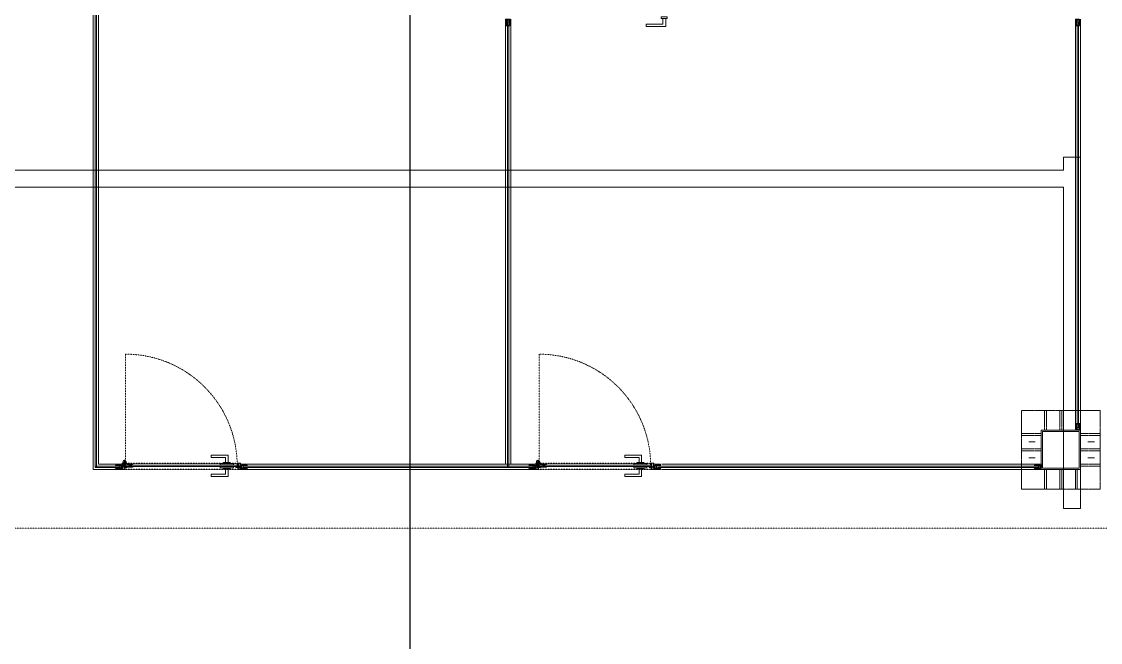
# Model space of a CAD drawing. Extents: x -2749 to 11890, y 0 to 8245.
# Drawn here: x 2418 to 3240, y 2234 to 2707 of the extents above; entities that cross this region are included whole.
import ezdxf

# ---------------------------------------------------------------- set-up
doc = ezdxf.new("R2010")
doc.units = 0
doc.header["$MEASUREMENT"] = 0
for name, pattern in [('DASHDOT', [1, 0.5, -0.25, 0, -0.25]), ('DOT2', [0.125, 0, -0.125]), ('HIDDEN', [0.375, 0.25, -0.125])]:
    doc.linetypes.add(name, pattern=pattern)
doc.layers.get('0').update_dxf_attribs({"color": 9, "lineweight": 9})
for name, color, linetype, lineweight in [('06C', 9, 'Continuous', 9), ('06D', 9, 'Continuous', 9), ('07K', 8, 'Continuous', 9), ('10', 9, 'Continuous', 9), ('11', 9, 'Continuous', 9), ('15', 9, 'Continuous', 9), ('20', 9, 'DOT2', 9), ('E-MODÜL HATTI', 6, 'Continuous', 30), ('ÖLÇÜ', 8, 'Continuous', 9)]:
    doc.layers.add(name, color=color, linetype=linetype, lineweight=lineweight)
doc.layers.get('ÖLÇÜ').off()
pattern_1 = [(225, (-1902.85442, -5516.82577), (-0.0883883476, 0.0883883476), []), (135, (-1902.85442, -5516.82577), (0.0883883476, 0.0883883476), [])]
pattern_2 = [(225, (-1991.39394, -5516.82577), (-0.0883883476, 0.0883883476), []), (135, (-1991.39394, -5516.82577), (0.0883883476, 0.0883883476), [])]
pattern_3 = [(45, (3387.24087, 5075.93023), (0.0883883476, -0.0883883476), []), (315, (3387.24087, 5075.93023), (-0.0883883476, -0.0883883476), [])]

# ---------------------------------------------------------------- blocks, each defined once
blk = doc.blocks.new('g-kapı kolu-p')
for points in [[(-5, 0.5), (5, 0.5), (5, 1.5), (-5, 1.5)], [(-2.65, 1.5), (2.65, 1.5), (2.65, 2.41), (-2.65, 2.41)], [(-5, -1.5), (5, -1.5), (5, -0.5), (-5, -0.5)], [(-2.65, -1.5), (2.65, -1.5), (2.65, -2.41), (-2.65, -2.41)]]:
    blk.add_lwpolyline(points, close=True)
for points in [[(11.85, 8.21), (-0.95, 8.21), (-0.95, 2.41), (0.95, 2.41), (0.95, 6.31), (11.85, 6.31), (11.85, 8.21)], [(11.85, -8.21), (-0.95, -8.21), (-0.95, -2.41), (0.95, -2.41), (0.95, -6.31), (11.85, -6.31), (11.85, -8.21)]]:
    blk.add_lwpolyline(points)
blk = doc.blocks.new('k-cambölme-kapı-p')
at = {"layer": '10'}
h = blk.add_hatch(dxfattribs=at)
h.set_pattern_fill('NET', color=256, angle=135, style=0)
h.set_pattern_definition([(135, (3753.7029, 560.85184), (-0.0883883476, -0.0883883476), []), (225, (3753.7029, 560.85184), (0.0883883476, -0.0883883476), [])])
h.paths.add_polyline_path([(2.08, -0.06), (2.08, 0.02), (2.07, 0.04), (2.05, 0.07), (2.01, 0.09), (1.98, 0.1), (1.97, 0.1), (1.97, -0.29), (1.94, -0.29), (1.94, -0.43), (1.88, -0.49), (1.67, -0.49), (1.82, -0.29), (1.73, -0.29), (1.53, -0.5), (1.44, -0.5), (1.62, -0.32), (1.62, -0.29), (1.51, -0.29), (1.34, -0.42), (1.32, -0.44), (1.3, -0.48), (1.29, -0.51), (1.26, -0.57), (1.26, -0.31), (1.32, -0.29), (1.23, -0.29), (1.23, -0.53), (1.23, -0.59), (1.24, -0.62), (1.26, -0.64), (3.47, -0.64), (3.47, -0.58), (3.38, -0.35), (3.38, -0.3), (3.42, -0.25), (3.42, -0.2), (3.38, -0.16), (2.73, -0.16), (2.74, -0.2), (2.91, -0.2, -1), (2.91, -0.25)])
h.paths.add_polyline_path([(2.05, -0.18), (2.05, -0.21), (2.08, -0.23), (2.11, -0.24), (2.15, -0.25), (2.95, -0.27), (2.92, -0.29), (2.55, -0.29), (2.54, -0.31), (2.52, -0.33), (2.5, -0.34), (2.48, -0.34), (2.46, -0.34), (2.44, -0.32), (2.42, -0.3), (2.08, -0.3), (1.99, -0.11), (1.99, -0.07), (2.05, -0.07)], flags=16)
h.paths.add_polyline_path([(2.41, -0.34), (2.51, -0.5), (2.08, -0.5), (2.08, -0.34)], flags=16)
h.paths.add_polyline_path([(2.55, -0.33), (2.89, -0.33), (2.94, -0.33), (3.28, -0.34, 0.166992), (3.34, -0.55), (2.72, -0.55), (2.55, -0.36)], flags=16)
h.paths.add_polyline_path([(3.02, -0.22), (3.02, -0.2), (3.33, -0.2, 0.10606), (3.29, -0.33), (3.01, -0.27)], flags=16)
h = blk.add_hatch(dxfattribs=at)
h.set_pattern_fill('NET', color=256, angle=135, style=0)
h.set_pattern_definition([(45, (474.94443, 2280.71206), (0.0883883476, -0.0883883476), []), (315, (474.94443, 2280.71206), (-0.0883883476, -0.0883883476), [])])
h.paths.add_polyline_path([(87.27, -0.16), (87.26, -0.2), (87.09, -0.2, 1), (87.09, -0.25), (87.92, -0.25), (87.92, -0.01), (87.93, 0.03), (87.96, 0.05), (88, 0.07), (88.03, 0.07), (88.03, -0.29), (88.06, -0.29), (88.06, -0.43), (88.12, -0.49), (88.33, -0.49), (88.18, -0.29), (88.27, -0.29), (88.47, -0.5), (88.56, -0.5), (88.38, -0.32), (88.38, -0.29), (88.49, -0.29), (88.66, -0.42), (88.68, -0.44), (88.7, -0.48), (88.71, -0.51), (88.74, -0.57), (88.74, -0.31), (88.68, -0.29), (88.77, -0.29), (88.77, -0.53), (88.77, -0.59), (88.76, -0.62), (88.74, -0.64), (86.53, -0.64), (86.53, -0.58), (86.62, -0.35), (86.62, -0.3), (86.58, -0.25), (86.58, -0.2), (86.62, -0.16)])
h.paths.add_polyline_path([(87.28, -0.55), (87.45, -0.36), (87.45, -0.33), (87.11, -0.33), (87.06, -0.33), (87.03, -0.31), (86.99, -0.27), (86.98, -0.22), (86.98, -0.2), (86.67, -0.2, -0.292264), (86.66, -0.55)], flags=16)
h.paths.add_polyline_path([(87.48, -0.51), (87.59, -0.51), (87.53, -0.43)], flags=16)
h.paths.add_polyline_path([(87.56, -0.4), (87.69, -0.5), (87.92, -0.5), (87.92, -0.34), (87.59, -0.34)], flags=16)
h.paths.add_polyline_path([(87.62, -0.53), (87.71, -0.62), (87.71, -0.53)], flags=16)
for points in [[(1.97, -0.29), (1.97, 2.13), (2.05, 2.13), (2.05, 2.28, 0.414214), (1.89, 2.44), (0.08, 2.44, 0.414214), (0, 2.36), (0, -2.36, 0.414214), (0.08, -2.44), (2.05, -2.44), (2.05, -2.25), (2.05, -2.23), (2.05, -2.23), (2.05, -2.23), (2.05, -2.23), (2.05, -2.23), (2.05, -0.89)], [(88.03, -0.29), (88.03, 2.13), (87.95, 2.13), (87.95, 2.28, -0.414214), (88.11, 2.44), (89.92, 2.44, -0.414214), (90, 2.36), (90, -2.36, -0.414214), (89.92, -2.44), (87.95, -2.44), (87.95, -2.25), (87.95, -2.23), (87.95, -2.23), (87.95, -2.23), (87.95, -2.23), (87.95, -2.23), (87.95, -0.89)], [(1.51, -0.29), (1.34, -0.42), (1.32, -0.44), (1.3, -0.48), (1.29, -0.51), (1.26, -0.57), (1.26, -0.31), (1.32, -0.29), (1.23, -0.29), (1.23, -0.53), (1.23, -0.59), (1.24, -0.62), (1.26, -0.64), (3.47, -0.64), (3.47, -0.58), (3.38, -0.35), (3.38, -0.3), (3.42, -0.25), (3.42, -0.2), (3.38, -0.16), (2.73, -0.16), (2.74, -0.2), (2.91, -0.2, -1), (2.91, -0.25, -1)], [(88.49, -0.29), (88.66, -0.42), (88.68, -0.44), (88.7, -0.48), (88.71, -0.51), (88.74, -0.57), (88.74, -0.31), (88.68, -0.29), (88.77, -0.29), (88.77, -0.53), (88.77, -0.59), (88.76, -0.62), (88.74, -0.64), (86.53, -0.64), (86.53, -0.58), (86.62, -0.35), (86.62, -0.3), (86.58, -0.25), (86.58, -0.2), (86.62, -0.16), (87.27, -0.16), (87.26, -0.2), (87.09, -0.2, 1), (87.09, -0.25, 1)], [(86.66, -0.55), (87.28, -0.55), (87.45, -0.36), (87.45, -0.33), (87.11, -0.33), (87.06, -0.33), (87.03, -0.31), (86.99, -0.27), (86.98, -0.22), (86.98, -0.2), (86.67, -0.2, 1)]]:
    blk.add_lwpolyline(points, format="xyb", dxfattribs=at)
for points in [[(1.82, 2.27), (0.16, 2.27), (0.16, 2.03), (0.38, 2.03), (0.38, 1.92), (0.22, 1.92), (0.22, 1.16), (0.35, 1.16), (0.35, -0.41), (0.22, -0.41), (0.22, -1.23), (0.36, -1.23), (0.36, -1.38), (0.16, -1.38), (0.16, -2.24), (1.82, -2.24), (1.82, -1.72), (1.62, -1.72), (1.62, -1.58), (1.82, -1.58), (1.82, -1.37), (1.61, -1.37), (1.61, -1.24), (1.74, -1.24), (1.74, -0.85), (1.06, -0.85), (1.06, -0.13), (1.5, -0.13), (1.5, 1.92), (1.57, 2.03), (1.82, 2.03), (1.82, 2.27)], [(0.69, 3.63), (0.69, 2.44)], [(0.69, 2.27), (0.69, -0.24), (1.06, -0.24)], [(1.06, 2.44), (1.06, 2.86)], [(1.06, -0.13), (1.06, 2.27)], [(1.5, 1.92), (1.06, 1.92)], [(1.17, 1.92), (1.17, -0.13)], [(2.91, -0.25), (2.08, -0.06), (2.08, 0.02), (2.07, 0.04), (2.05, 0.07), (2.01, 0.09), (1.98, 0.1), (1.97, 0.1)], [(3.84, 0.88), (2.63, 3.22)], [(4.07, 1.27), (2.67, 3.99)], [(8.14, 0.88), (8.14, 1.27), (4.07, 1.27)], [(5.3, 0.88), (5.3, -0.16)], [(5.5, 1.27), (5.77, 0.97), (5.77, 0.88)], [(5.59, 0.88), (5.59, -0.16)], [(6.76, 1.27), (6.49, 0.97), (6.49, 0.88)], [(6.67, 0.88), (6.67, -0.16)], [(6.96, 0.88), (6.96, -0.16)], [(87.09, -0.25), (87.92, -0.25), (87.92, -0.01), (87.93, 0.03), (87.96, 0.05), (88, 0.07), (88.03, 0.07)], [(88.18, 2.27), (89.84, 2.27), (89.84, 2.03), (89.62, 2.03), (89.62, 1.92), (89.78, 1.92), (89.78, 1.16), (89.65, 1.16), (89.65, -0.41), (89.78, -0.41), (89.78, -1.23), (89.64, -1.23), (89.64, -1.38), (89.84, -1.38), (89.84, -2.24), (88.18, -2.24), (88.18, -1.72), (88.38, -1.72), (88.38, -1.58), (88.18, -1.58), (88.18, -1.37), (88.39, -1.37), (88.39, -1.24), (88.26, -1.24), (88.26, -0.85), (88.94, -0.85), (88.94, -0.13), (88.5, -0.13), (88.5, 1.92), (88.43, 2.03), (88.18, 2.03), (88.18, 2.27)], [(2.05, -0.89), (3.59, -0.89), (3.59, -0.64), (1.23, -0.64), (1.23, -0.29), (1.97, -0.29)], [(1.62, -0.29), (1.62, -0.32), (1.44, -0.5), (1.53, -0.5), (1.73, -0.29)], [(1.82, -0.29), (1.67, -0.49), (1.88, -0.49), (1.94, -0.43), (1.94, -0.29)], [(3.34, -0.55), (2.72, -0.55), (2.55, -0.36), (2.55, -0.33), (2.89, -0.33), (2.94, -0.33)], [(3.28, -0.34), (3.28, -0.34), (2.94, -0.33)], [(3.01, -0.27), (3.02, -0.22), (3.02, -0.2), (3.33, -0.2)], [(3.01, -0.27), (3.29, -0.33), (3.29, -0.33)], [(4.06, -0.16), (4.06, -0.55), (8.14, -0.55)], [(8.14, -0.55), (8.14, -0.16)], [(87.95, -0.89), (86.41, -0.89), (86.41, -0.64), (88.77, -0.64), (88.77, -0.29), (88.03, -0.29)], [(87.59, -0.51), (87.53, -0.43), (87.48, -0.51), (87.59, -0.51)], [(88.18, -0.29), (88.33, -0.49), (88.12, -0.49), (88.06, -0.43), (88.06, -0.29)], [(88.38, -0.29), (88.38, -0.32), (88.56, -0.5), (88.47, -0.5), (88.27, -0.29)]]:
    blk.add_lwpolyline(points, dxfattribs=at)
at = {"layer": '10', "linetype": 'DASHDOT', "ltscale": 0.05}
for points in [[(3.22, 3.63), (0.2, 3.63)], [(1.71, 2.14), (1.71, 4.9)], [(6.13, 1.44), (6.13, -0.55)]]:
    blk.add_lwpolyline(points, dxfattribs=at)
at = {"layer": '10'}
for points in [[(1.99, -0.07), (2.05, -0.07), (2.05, -0.18), (2.05, -0.21), (2.08, -0.23), (2.11, -0.24), (2.15, -0.25), (2.95, -0.27), (2.92, -0.29), (2.55, -0.29), (2.54, -0.31), (2.52, -0.33), (2.5, -0.34), (2.48, -0.34), (2.46, -0.34), (2.44, -0.32), (2.42, -0.3), (2.08, -0.3), (1.99, -0.11)], [(2.08, -0.5), (2.08, -0.34), (2.41, -0.34), (2.51, -0.5), (2.51, -0.5)], [(87.92, -0.5), (87.92, -0.34), (87.59, -0.34), (87.56, -0.4), (87.69, -0.5)], [(87.62, -0.53), (87.71, -0.53), (87.71, -0.62)]]:
    blk.add_lwpolyline(points, close=True, dxfattribs=at)
blk.add_circle((1.71, 3.65), 1.02, dxfattribs=at)
for centre, start, end in [((3.6, -0.37), 176.14303, 214.06492), ((3.6, -0.37), 148.89788, 173.11441), ((86.4, -0.37), 325.93508, 31.10212)]:
    blk.add_arc(centre, 0.322, start, end, dxfattribs=at)
at = {"layer": '15', "linetype": 'DOT2'}
blk.add_lwpolyline([(2.48, 0.36), (2.48, 85.36)], dxfattribs=at)
at = {"layer": '15'}
blk.add_lwpolyline([(2.58, 0.88), (87.42, 0.88), (87.52, 0.78), (87.52, -0.05), (87.42, -0.16), (2.58, -0.16), (2.58, -0.16), (2.48, -0.05), (2.48, 0.78), (2.58, 0.88)], dxfattribs=at)
at = {"layer": '15', "linetype": 'DOT2'}
blk.add_arc((2.48, 0.36), 85.04, 0, 90, dxfattribs=at)
at = {"layer": '20'}
for p, q in [((87.95, 2.43), (2.05, 2.43)), ((87.95, 2.13), (2.05, 2.13)), ((87.95, -2.23), (2.05, -2.23)), ((87.95, -2.44), (2.05, -2.44))]:
    blk.add_line(p, q, dxfattribs=at)
at = {"layer": '06C', "xscale": -1}
blk.add_blockref('g-kapı kolu-p', (79.64, 0.38), dxfattribs=at)
blk = doc.blocks.new('A$C572243AD')
at = {"layer": '10', "linetype": 'Continuous'}
blk.add_lwpolyline([(15, 45), (15, 15), (45, 15), (45, 45), (15, 45)], dxfattribs=at)
blk.add_lwpolyline([(16, 44), (16, 16), (44, 16), (44, 44)], close=True, dxfattribs=at)
at = {"layer": '20', "linetype": 'HIDDEN'}
for p, q in [((17.5, 45), (17.5, 60)), ((19, 45), (19, 60)), ((29.25, 45), (29.25, 60)), ((30.75, 45), (30.75, 60)), ((41, 45), (41, 60)), ((42.5, 45), (42.5, 60)), ((24, 54.49), (24, 49.51)), ((36, 54.49), (36, 49.51)), ((15, 42.5), (0, 42.5)), ((45, 42.5), (60, 42.5)), ((15, 41), (0, 41)), ((45, 41), (60, 41)), ((15, 30.75), (0, 30.75)), ((15, 29.25), (0, 29.25)), ((45, 30.75), (60, 30.75)), ((45, 29.25), (60, 29.25)), ((15, 19), (0, 19)), ((15, 17.5), (0, 17.5)), ((45, 19), (60, 19)), ((45, 17.5), (60, 17.5)), ((17.5, 15), (17.5, 0)), ((19, 15), (19, 0)), ((24, 9.49), (24, 4.51)), ((29.25, 15), (29.25, 0)), ((30.75, 15), (30.75, 0)), ((36, 9.49), (36, 4.51)), ((41, 15), (41, 0)), ((42.5, 15), (42.5, 0))]:
    blk.add_line(p, q, dxfattribs=at)
blk.add_lwpolyline([(0, 60), (0, 0), (60, 0), (60, 60), (0, 60)], dxfattribs=at)
blk = doc.blocks.new('profil')
at = {"layer": '10'}
h = blk.add_hatch(dxfattribs=at)
h.set_pattern_fill('NET', color=256, angle=495, style=0)
h.set_pattern_definition(pattern_3)
h.paths.add_polyline_path([(2783.08, 2903.22), (2783.02, 2903.22), (2782.98, 2903.33), (2782.98, 2903.38), (2783.01, 2903.38), (2783.01, 2903.5), (2782.72, 2903.5), (2782.72, 2903.38), (2782.75, 2903.38), (2782.71, 2903.22), (2782.62, 2903.23), (2782.45, 2902.86), (2782.56, 2902.86), (2782.56, 2902.9), (2782.72, 2903.1, 0.2599), (2782.8, 2902.86), (2783.04, 2902.86, 0.382682)])
h.paths.add_polyline_path([(2782.84, 2903.1), (2783.03, 2903.1, -2.16717)], flags=16)
h = blk.add_hatch(dxfattribs=at)
h.set_pattern_fill('NET', color=256, angle=495, style=0)
h.set_pattern_definition(pattern_3)
h.paths.add_polyline_path([(2783.08, 2901.46), (2783.02, 2901.46), (2782.98, 2901.35), (2782.98, 2901.3), (2783.01, 2901.3), (2783.01, 2901.18), (2782.72, 2901.18), (2782.72, 2901.3), (2782.75, 2901.3), (2782.71, 2901.46), (2782.62, 2901.45), (2782.45, 2901.82), (2782.56, 2901.82), (2782.56, 2901.78), (2782.72, 2901.59, -0.2599), (2782.8, 2901.82), (2783.04, 2901.82, -0.382682)])
h.paths.add_polyline_path([(2782.84, 2901.58), (2783.03, 2901.58, 2.16717)], flags=16)
h = blk.add_hatch(dxfattribs=at)
h.set_pattern_fill('NET', color=256, angle=495, style=0)
h.set_pattern_definition([(45, (3390.96807, 5084.14935), (0.0883883476, -0.0883883476), []), (315, (3390.96807, 5084.14935), (-0.0883883476, -0.0883883476), [])])
h.paths.add_polyline_path([(2784.25, 2903.18), (2784.25, 2902.86), (2783.21, 2902.86), (2783.21, 2903.18)])
h = blk.add_hatch(dxfattribs=at)
h.set_pattern_fill('NET', color=256, angle=495, style=0)
h.set_pattern_definition([(45, (3390.96807, 5077.64021), (0.0883883476, -0.0883883476), []), (315, (3390.96807, 5077.64021), (-0.0883883476, -0.0883883476), [])])
h.paths.add_polyline_path([(2784.25, 2901.82), (2784.25, 2901.53), (2783.21, 2901.53), (2783.21, 2901.82)])
h = blk.add_hatch(dxfattribs=at)
h.set_pattern_fill('NET', color=256, angle=495, style=0)
h.set_pattern_definition([(45, (3412.02047, 5081.69331), (0.0883883476, -0.0883883476), []), (315, (3412.02047, 5081.69331), (-0.0883883476, -0.0883883476), [])])
h.paths.add_polyline_path([(2787.7, 2903.43), (2787.7, 2902.36), (2787.52, 2902.36), (2787.52, 2903.43)])
for points in [[(2782.61, 2903.22), (2782.45, 2902.86)], [(2782.62, 2901.45), (2782.45, 2901.82)], [(2782.72, 2903.1), (2782.56, 2902.9), (2782.56, 2902.86)], [(2782.72, 2901.59), (2782.56, 2901.78), (2782.56, 2901.82)], [(2782.78, 2900.5), (2782.78, 2900.95), (2783.09, 2900.95), (2783.09, 2901.24), (2783.18, 2901.24), (2783.08, 2901.46), (2783.02, 2901.46), (2782.98, 2901.35), (2782.98, 2901.3), (2783.01, 2901.3), (2783.01, 2901.06), (2782.72, 2901.06), (2782.72, 2901.3), (2782.75, 2901.3), (2782.71, 2901.46), (2782.62, 2901.45), (2782.63, 2900.34), (2787.59, 2900.34)], [(2782.99, 2903.5), (2782.72, 2903.5)], [(2783.01, 2901.18), (2782.72, 2901.18)], [(2784.87, 2903.91), (2785.03, 2903.91), (2785.03, 2904.14), (2782.83, 2904.14), (2782.83, 2903.91), (2783.13, 2903.91), (2783.13, 2903.37), (2785.03, 2903.37)], [(2783.18, 2901.24), (2783.21, 2901.24), (2783.21, 2901.84)], [(2783.21, 2903.18), (2783.21, 2903.18), (2783.21, 2902.84)], [(2784.25, 2902.84), (2784.25, 2903.18)], [(2784.25, 2901.84), (2784.25, 2901.53)], [(2785.62, 2903.18), (2785.62, 2901.53)], [(2787.52, 2903.43), (2787.7, 2903.43), (2787.7, 2902.36)], [(2787.52, 2902.36), (2787.7, 2902.36)]]:
    blk.add_lwpolyline(points, dxfattribs=at)
for points in [[(2787.52, 2901.37), (2787.52, 2901.89), (2787.7, 2901.89), (2787.7, 2902.03), (2787.52, 2902.03), (2787.52, 2903.67), (2787.7, 2903.67), (2787.7, 2904.1), (2787.58, 2904.1), (2787.58, 2904.34), (2782.61, 2904.34), (2782.61, 2903.22), (2782.72, 2903.22), (2782.76, 2903.4), (2782.71, 2903.4), (2782.71, 2903.77), (2782.99, 2903.77), (2782.99, 2903.22), (2783.14, 2903.22), (2783.18, 2903.18), (2786.43, 2903.18), (2786.5, 2902.88), (2786.8, 2902.88), (2786.8, 2903.49), (2787.12, 2903.49), (2787.12, 2901.37)], [(2785.67, 2903.32), (2786.35, 2903.32), (2786.35, 2904.02), (2786.42, 2904.06), (2786.42, 2904.14), (2785.61, 2904.14), (2785.61, 2904.01), (2785.67, 2903.95)]]:
    blk.add_lwpolyline(points, close=True, dxfattribs=at)
for points in [[(2787.13, 2900.85), (2787.13, 2900.49), (2782.81, 2900.49), (2782.81, 2900.46, -0.561743), (2782.73, 2900.45, -0.595966), (2782.78, 2900.5, 2.204878)], [(2783.03, 2903.1), (2782.84, 2903.1, 1)], [(2783.03, 2901.58), (2782.84, 2901.58, -1)], [(2783.09, 2901.24), (2783.21, 2900.66, 0.833203), (2783.52, 2900.66, 0.447088)], [(2783.21, 2901.53), (2786.47, 2901.53, 0.414214), (2786.8, 2901.86), (2786.8, 2902.88)], [(2783.52, 2900.66), (2783.52, 2901.11, -0.414214), (2783.63, 2901.22), (2786.88, 2901.22), (2786.88, 2900.49)], [(2785.03, 2903.37), (2785.03, 2903.79), (2784.87, 2903.79, -1), (2784.87, 2903.91, 1)], [(2787.59, 2900.34), (2787.59, 2900.49), (2787.25, 2900.49), (2787.25, 2900.97, 1), (2787.04, 2900.97)], [(2787.04, 2900.97, 0.305404), (2787.13, 2900.85, 5.773092)]]:
    blk.add_lwpolyline(points, format="xyb", dxfattribs=at)
for centre, radius, start, end in [((2782.97, 2903.05), 0.253, 168.66756, 234.12581), ((2782.97, 2901.64), 0.253, 125.87419, 191.33244), ((2782.93, 2903.02), 0.125, 139.54015, 40.45985), ((2782.93, 2901.66), 0.125, 319.54015, 220.45985), ((2782.86, 2903.06), 0.273, 305.97376, 36.42893), ((2782.86, 2901.62), 0.273, 323.57107, 54.02624)]:
    blk.add_arc(centre, radius, start, end, dxfattribs=at)
blk = doc.blocks.new('p-kapı kolu')
for points in [[(2.2, 0), (2.2, -1.25), (-2.2, -1.25), (-2.2, 0), (2.2, 0)], [(1.225, -1.25), (1.225, -7.5), (-13.775, -7.5), (-13.775, -5.625), (-1.025, -5.625), (-1.025, -5.625), (-1.025, -1.25), (1.225, -1.25)]]:
    blk.add_lwpolyline(points)

msp = doc.modelspace()

# ---------------------------------------------------------------- hatches: boundary and pattern name
at = {"layer": '10'}
h = msp.add_hatch(dxfattribs=at)
h.set_pattern_fill('NET', color=256, angle=315, style=0)
h.set_pattern_definition(pattern_2)
h.paths.add_polyline_path([(2490.66, 2368.75), (2490.6, 2368.75), (2490.56, 2368.86), (2490.56, 2368.91), (2490.59, 2368.91), (2490.59, 2369.03), (2490.3, 2369.03), (2490.3, 2368.91), (2490.33, 2368.91), (2490.29, 2368.75), (2490.2, 2368.76), (2490.03, 2368.39), (2490.14, 2368.39), (2490.14, 2368.43), (2490.3, 2368.62, 0.2599), (2490.38, 2368.39), (2490.62, 2368.39, 0.382682)])
h.paths.add_polyline_path([(2490.42, 2368.63), (2490.61, 2368.63, -2.16717)], flags=16)
h = msp.add_hatch(dxfattribs=at)
h.set_pattern_fill('NET', color=256, angle=315, style=0)
h.set_pattern_definition(pattern_2)
h.paths.add_polyline_path([(2490.66, 2366.99), (2490.6, 2366.99), (2490.56, 2366.88), (2490.56, 2366.83), (2490.59, 2366.83), (2490.59, 2366.71), (2490.3, 2366.71), (2490.3, 2366.83), (2490.33, 2366.83), (2490.29, 2366.99), (2490.2, 2366.98), (2490.03, 2367.35), (2490.14, 2367.35), (2490.14, 2367.31), (2490.3, 2367.11, -0.2599), (2490.38, 2367.35), (2490.62, 2367.35, -0.382682)])
h.paths.add_polyline_path([(2490.42, 2367.11), (2490.61, 2367.11, 2.16717)], flags=16)
h = msp.add_hatch(dxfattribs=at)
h.set_pattern_fill('NET', color=256, angle=315, style=0)
h.set_pattern_definition([(225, (-1995.12113, -5525.0449), (-0.0883883476, 0.0883883476), []), (135, (-1995.12113, -5525.0449), (0.0883883476, 0.0883883476), [])])
h.paths.add_polyline_path([(2491.83, 2368.71), (2491.83, 2368.39), (2490.79, 2368.39), (2490.79, 2368.71)])
h = msp.add_hatch(dxfattribs=at)
h.set_pattern_fill('NET', color=256, angle=315, style=0)
h.set_pattern_definition([(225, (-1995.12113, -5518.53576), (-0.0883883476, 0.0883883476), []), (135, (-1995.12113, -5518.53576), (0.0883883476, 0.0883883476), [])])
h.paths.add_polyline_path([(2491.83, 2367.35), (2491.83, 2367.06), (2490.79, 2367.06), (2490.79, 2367.35)])
h = msp.add_hatch(dxfattribs=at)
h.set_pattern_fill('NET', color=256, angle=315, style=0)
h.set_pattern_definition([(225, (-2016.17354, -5522.58885), (-0.0883883476, 0.0883883476), []), (135, (-2016.17354, -5522.58885), (0.0883883476, 0.0883883476), [])])
h.paths.add_polyline_path([(2495.28, 2368.96), (2495.28, 2367.89), (2495.1, 2367.89), (2495.1, 2368.96)])
h = msp.add_hatch(dxfattribs=at)
h.set_pattern_fill('NET', color=256, angle=315, style=0)
h.set_pattern_definition([(225, (-1906.58162, -5525.0449), (-0.0883883476, 0.0883883476), []), (135, (-1906.58162, -5525.0449), (0.0883883476, 0.0883883476), [])])
h.paths.add_polyline_path([(2588.5, 2368.71), (2588.5, 2368.39), (2589.53, 2368.39), (2589.53, 2368.71)])
h = msp.add_hatch(dxfattribs=at)
h.set_pattern_fill('NET', color=256, angle=315, style=0)
h.set_pattern_definition([(225, (-1906.58162, -5518.53576), (-0.0883883476, 0.0883883476), []), (135, (-1906.58162, -5518.53576), (0.0883883476, 0.0883883476), [])])
h.paths.add_polyline_path([(2588.5, 2367.35), (2588.5, 2367.06), (2589.53, 2367.06), (2589.53, 2367.35)])
h = msp.add_hatch(dxfattribs=at)
h.set_pattern_fill('NET', color=256, angle=315, style=0)
h.set_pattern_definition(pattern_1)
h.paths.add_polyline_path([(2589.67, 2368.75), (2589.72, 2368.75), (2589.76, 2368.86), (2589.76, 2368.91), (2589.74, 2368.91), (2589.74, 2369.03), (2590.03, 2369.03), (2590.03, 2368.91), (2589.99, 2368.91), (2590.04, 2368.75), (2590.12, 2368.76), (2590.3, 2368.39), (2590.19, 2368.39), (2590.19, 2368.43), (2590.02, 2368.62, -0.2599), (2589.95, 2368.39), (2589.7, 2368.39, -0.382682)])
h.paths.add_polyline_path([(2589.91, 2368.63), (2589.72, 2368.63, 2.16717)], flags=16)
h = msp.add_hatch(dxfattribs=at)
h.set_pattern_fill('NET', color=256, angle=315, style=0)
h.set_pattern_definition(pattern_1)
h.paths.add_polyline_path([(2589.67, 2366.99), (2589.72, 2366.99), (2589.76, 2366.88), (2589.76, 2366.83), (2589.74, 2366.83), (2589.74, 2366.71), (2590.03, 2366.71), (2590.03, 2366.83), (2589.99, 2366.83), (2590.04, 2366.99), (2590.12, 2366.98), (2590.3, 2367.35), (2590.19, 2367.35), (2590.19, 2367.31), (2590.02, 2367.11, 0.2599), (2589.95, 2367.35), (2589.7, 2367.35, 0.382682)])
h.paths.add_polyline_path([(2589.91, 2367.11), (2589.72, 2367.11, -2.16717)], flags=16)

# ---------------------------------------------------------------- linework, layer by layer
at = {"layer": '06D'}
for p, q in [((2473.06, 2985.29), (2473.06, 2365.87)), ((2477.06, 2908.92), (2477.06, 2369.87)), ((2787.06, 2369.87), (2787.06, 2703.91)), ((2791.06, 2369.87), (2791.06, 2703.92)), ((3221.05, 2400.85), (3221.05, 2703.91)), ((3225.06, 2400.84), (3225.05, 2703.92)), ((2477.06, 2369.87), (2490.19, 2369.87)), ((2590.12, 2369.87), (2806.03, 2369.87)), ((3190.07, 2369.87), (2905.99, 2369.87)), ((2473.06, 2365.87), (2490.21, 2365.87)), ((2590.12, 2365.87), (2806.05, 2365.87)), ((3190.08, 2365.87), (2905.97, 2365.87))]:
    msp.add_line(p, q, dxfattribs=at)
at = {"layer": '10'}
for points in [[(2490.19, 2368.75), (2490.03, 2368.39)], [(2490.2, 2366.98), (2490.03, 2367.35)], [(2490.3, 2368.62), (2490.14, 2368.43), (2490.14, 2368.39)], [(2490.3, 2367.11), (2490.14, 2367.31), (2490.14, 2367.35)], [(2490.36, 2366.03), (2490.36, 2366.48), (2490.67, 2366.48), (2490.67, 2366.77), (2490.76, 2366.77), (2490.66, 2366.99), (2490.6, 2366.99), (2490.56, 2366.88), (2490.56, 2366.83), (2490.59, 2366.83), (2490.59, 2366.58), (2490.3, 2366.58), (2490.3, 2366.83), (2490.33, 2366.83), (2490.29, 2366.99), (2490.2, 2366.98), (2490.21, 2365.87), (2495.17, 2365.87)], [(2490.57, 2369.03), (2490.3, 2369.03)], [(2490.59, 2366.71), (2490.3, 2366.71)], [(2492.45, 2369.44), (2492.61, 2369.44), (2492.61, 2369.67), (2490.41, 2369.67), (2490.41, 2369.44), (2490.71, 2369.44), (2490.71, 2368.9), (2492.61, 2368.9)], [(2490.76, 2366.77), (2490.79, 2366.77), (2490.79, 2367.37)], [(2490.79, 2368.71), (2490.79, 2368.71), (2490.79, 2368.37)], [(2491.83, 2368.37), (2491.83, 2368.71)], [(2491.83, 2367.37), (2491.83, 2367.06)], [(2493.2, 2368.71), (2493.2, 2367.06)], [(2495.1, 2368.96), (2495.28, 2368.96), (2495.28, 2367.89)], [(2495.1, 2367.89), (2495.28, 2367.89)], [(2589.97, 2366.03), (2589.97, 2366.48), (2589.65, 2366.48), (2589.65, 2366.77), (2589.57, 2366.77), (2589.67, 2366.99), (2589.72, 2366.99), (2589.76, 2366.88), (2589.76, 2366.83), (2589.74, 2366.83), (2589.74, 2366.58), (2590.03, 2366.58), (2590.03, 2366.83), (2589.99, 2366.83), (2590.04, 2366.99), (2590.12, 2366.98), (2590.12, 2365.87), (2585.16, 2365.87)], [(2587.13, 2368.71), (2587.13, 2367.06)], [(2587.87, 2369.44), (2587.71, 2369.44), (2587.71, 2369.67), (2589.92, 2369.67), (2589.92, 2369.44), (2589.62, 2369.44), (2589.62, 2368.9), (2587.72, 2368.9)], [(2588.5, 2368.37), (2588.5, 2368.71)], [(2588.5, 2367.37), (2588.5, 2367.06)], [(2589.53, 2368.71), (2589.53, 2368.71), (2589.53, 2368.37)], [(2589.57, 2366.77), (2589.53, 2366.77), (2589.53, 2367.37)], [(2589.74, 2366.71), (2590.03, 2366.71)], [(2589.76, 2369.03), (2590.03, 2369.03)], [(2590.02, 2368.62), (2590.19, 2368.43), (2590.19, 2368.39)], [(2590.02, 2367.11), (2590.19, 2367.31), (2590.19, 2367.35)], [(2590.12, 2366.98), (2590.3, 2367.35)], [(2590.13, 2368.75), (2590.3, 2368.39)]]:
    msp.add_lwpolyline(points, dxfattribs=at)
for points in [[(2495.1, 2366.9), (2495.1, 2367.42), (2495.28, 2367.42), (2495.28, 2367.55), (2495.1, 2367.55), (2495.1, 2369.2), (2495.28, 2369.2), (2495.28, 2369.63), (2495.16, 2369.63), (2495.16, 2369.87), (2490.19, 2369.87), (2490.19, 2368.75), (2490.3, 2368.75), (2490.34, 2368.93), (2490.29, 2368.93), (2490.29, 2369.3), (2490.57, 2369.3), (2490.57, 2368.75), (2490.72, 2368.75), (2490.76, 2368.71), (2494, 2368.71), (2494.07, 2368.41), (2494.38, 2368.41), (2494.38, 2369.01), (2494.7, 2369.01), (2494.7, 2366.89)], [(2493.25, 2368.85), (2493.93, 2368.85), (2493.93, 2369.55), (2494, 2369.59), (2494, 2369.67), (2493.19, 2369.67), (2493.19, 2369.53), (2493.25, 2369.48)], [(2585.23, 2366.9), (2585.23, 2367.42), (2585.05, 2367.42), (2585.05, 2367.55), (2585.23, 2367.55), (2585.23, 2369.2), (2585.05, 2369.2), (2585.05, 2369.63), (2585.17, 2369.63), (2585.17, 2369.87), (2590.13, 2369.87), (2590.13, 2368.75), (2590.03, 2368.75), (2589.98, 2368.93), (2590.03, 2368.93), (2590.03, 2369.3), (2589.76, 2369.3), (2589.76, 2368.75), (2589.6, 2368.75), (2589.57, 2368.71), (2586.32, 2368.71), (2586.25, 2368.41), (2585.95, 2368.41), (2585.95, 2369.01), (2585.63, 2369.01), (2585.63, 2366.89)], [(2587.08, 2368.85), (2586.4, 2368.85), (2586.4, 2369.55), (2586.33, 2369.59), (2586.33, 2369.67), (2587.13, 2369.67), (2587.13, 2369.53), (2587.08, 2369.48)]]:
    msp.add_lwpolyline(points, close=True, dxfattribs=at)
for points in [[(2490.61, 2368.63), (2490.42, 2368.63, 1)], [(2490.61, 2367.11), (2490.42, 2367.11, -1)], [(2490.67, 2366.77), (2490.79, 2366.19, 0.833203), (2491.1, 2366.19, 0.447088)], [(2490.79, 2367.06), (2494.05, 2367.06, 0.414214), (2494.38, 2367.39), (2494.38, 2368.41)], [(2491.1, 2366.19), (2491.1, 2366.64, -0.414214), (2491.21, 2366.75), (2494.46, 2366.75), (2494.46, 2366.02)], [(2492.61, 2368.9), (2492.61, 2369.31), (2492.45, 2369.31, -1), (2492.45, 2369.44, 1)], [(2495.17, 2365.87), (2495.17, 2366.02), (2494.83, 2366.02), (2494.83, 2366.5, 1), (2494.62, 2366.5)], [(2494.62, 2366.5, 0.305404), (2494.71, 2366.37, 5.773092)], [(2589.22, 2366.19), (2589.22, 2366.64, 0.414214), (2589.12, 2366.75), (2585.87, 2366.75), (2585.87, 2366.02)], [(2589.53, 2367.06), (2586.28, 2367.06, -0.414214), (2585.95, 2367.39), (2585.95, 2368.41)], [(2587.72, 2368.9), (2587.72, 2369.31), (2587.87, 2369.31, 1), (2587.87, 2369.44, -1)], [(2589.65, 2366.77), (2589.54, 2366.19, -0.833203), (2589.22, 2366.19, -0.447088)], [(2589.72, 2368.63), (2589.91, 2368.63, -1)], [(2589.72, 2367.11), (2589.91, 2367.11, 1)], [(2494.71, 2366.37), (2494.71, 2366.02), (2490.39, 2366.02), (2490.39, 2365.98, -0.561743), (2490.31, 2365.98, -0.595966), (2490.36, 2366.03, 2.204878)], [(2585.62, 2366.37), (2585.62, 2366.02), (2589.93, 2366.02), (2589.93, 2365.98, 0.561743), (2590.02, 2365.98, 0.595966), (2589.97, 2366.03, -2.204878)]]:
    msp.add_lwpolyline(points, format="xyb", dxfattribs=at)
for centre, radius, start, end in [((2490.55, 2368.58), 0.253, 168.66756, 234.12581), ((2490.55, 2367.16), 0.253, 125.87419, 191.33244), ((2490.51, 2368.55), 0.125, 139.54015, 40.45985), ((2490.51, 2367.19), 0.125, 319.54015, 220.45985), ((2490.44, 2368.59), 0.273, 305.97376, 36.42893), ((2490.44, 2367.15), 0.273, 323.57107, 54.02624), ((2589.89, 2368.59), 0.273, 143.57107, 234.02624), ((2589.89, 2367.15), 0.273, 125.97376, 216.42893), ((2589.81, 2368.55), 0.125, 139.54015, 40.45985), ((2589.81, 2367.19), 0.125, 319.54015, 220.45985), ((2589.78, 2368.58), 0.253, 305.87419, 11.33244), ((2589.78, 2367.16), 0.253, 348.66756, 54.12581)]:
    msp.add_arc(centre, radius, start, end, dxfattribs=at)
at = {"layer": '11'}
msp.add_lwpolyline([(1785.06, 2580.87), (3212.06, 2580.87), (3212.06, 2336.12), (3225.06, 2336.12), (3225.06, 2591.37), (3225.06, 2603.87), (3212.06, 2603.87), (3212.06, 2593.87), (1788.81, 2593.87)], dxfattribs=at)
at = {"layer": '15'}
for p, q in [((2474.56, 2367.37), (2474.56, 2911.91)), ((2475.56, 2367.37), (2475.56, 2911.91)), ((2788.56, 2706.91), (2788.56, 2367.37)), ((2789.56, 2367.37), (2789.56, 2706.91)), ((3222.55, 2706.91), (3222.55, 2397.85)), ((3223.55, 2397.85), (3223.55, 2706.91)), ((2493.2, 2368.37), (2474.56, 2368.37)), ((2474.56, 2367.37), (2493.2, 2367.37)), ((2809.04, 2368.37), (2587.13, 2368.37)), ((2587.13, 2367.37), (2809.04, 2367.37)), ((2902.98, 2368.37), (3193.08, 2368.37)), ((3193.08, 2367.37), (2902.98, 2367.37))]:
    msp.add_line(p, q, dxfattribs=at)
at = {"layer": '20'}
msp.add_lwpolyline([(3897.86, 2321.12), (1792.26, 2321.12)], dxfattribs=at)
at = {"layer": 'E-MODÜL HATTI', "ltscale": 50}
msp.add_line((2714.05, 2935.42), (2714.05, 1044.63), dxfattribs=at)

# ---------------------------------------------------------------- block references
at = {"rotation": 90}
for p in [(5691.4, -78.7), (6125.39, -78.7)]:
    msp.add_blockref('profil', p, dxfattribs=at)
at = {"xscale": -1, "rotation": 90}
msp.add_blockref('profil', (6125.39, 5183.46), dxfattribs=at)
for p in [(22.49, -534.47), (407.46, -534.47)]:
    msp.add_blockref('profil', p)
at = {"xscale": -1}
msp.add_blockref('profil', (5687.67, -534.47), dxfattribs=at)
at = {"layer": '06C'}
msp.add_blockref('p-kapı kolu', (2907.86, 2710.73), dxfattribs=at)
at = {"layer": '07K'}
for p in [(2495.17, 2368.32), (2810.08, 2368.32)]:
    msp.add_blockref('k-cambölme-kapı-p', p, dxfattribs=at)
at = {"layer": 'ÖLÇÜ', "rotation": 90}
msp.add_blockref('A$C572243AD', (3240.05, 2350.87), dxfattribs=at)

doc.saveas('drawing.dxf')
